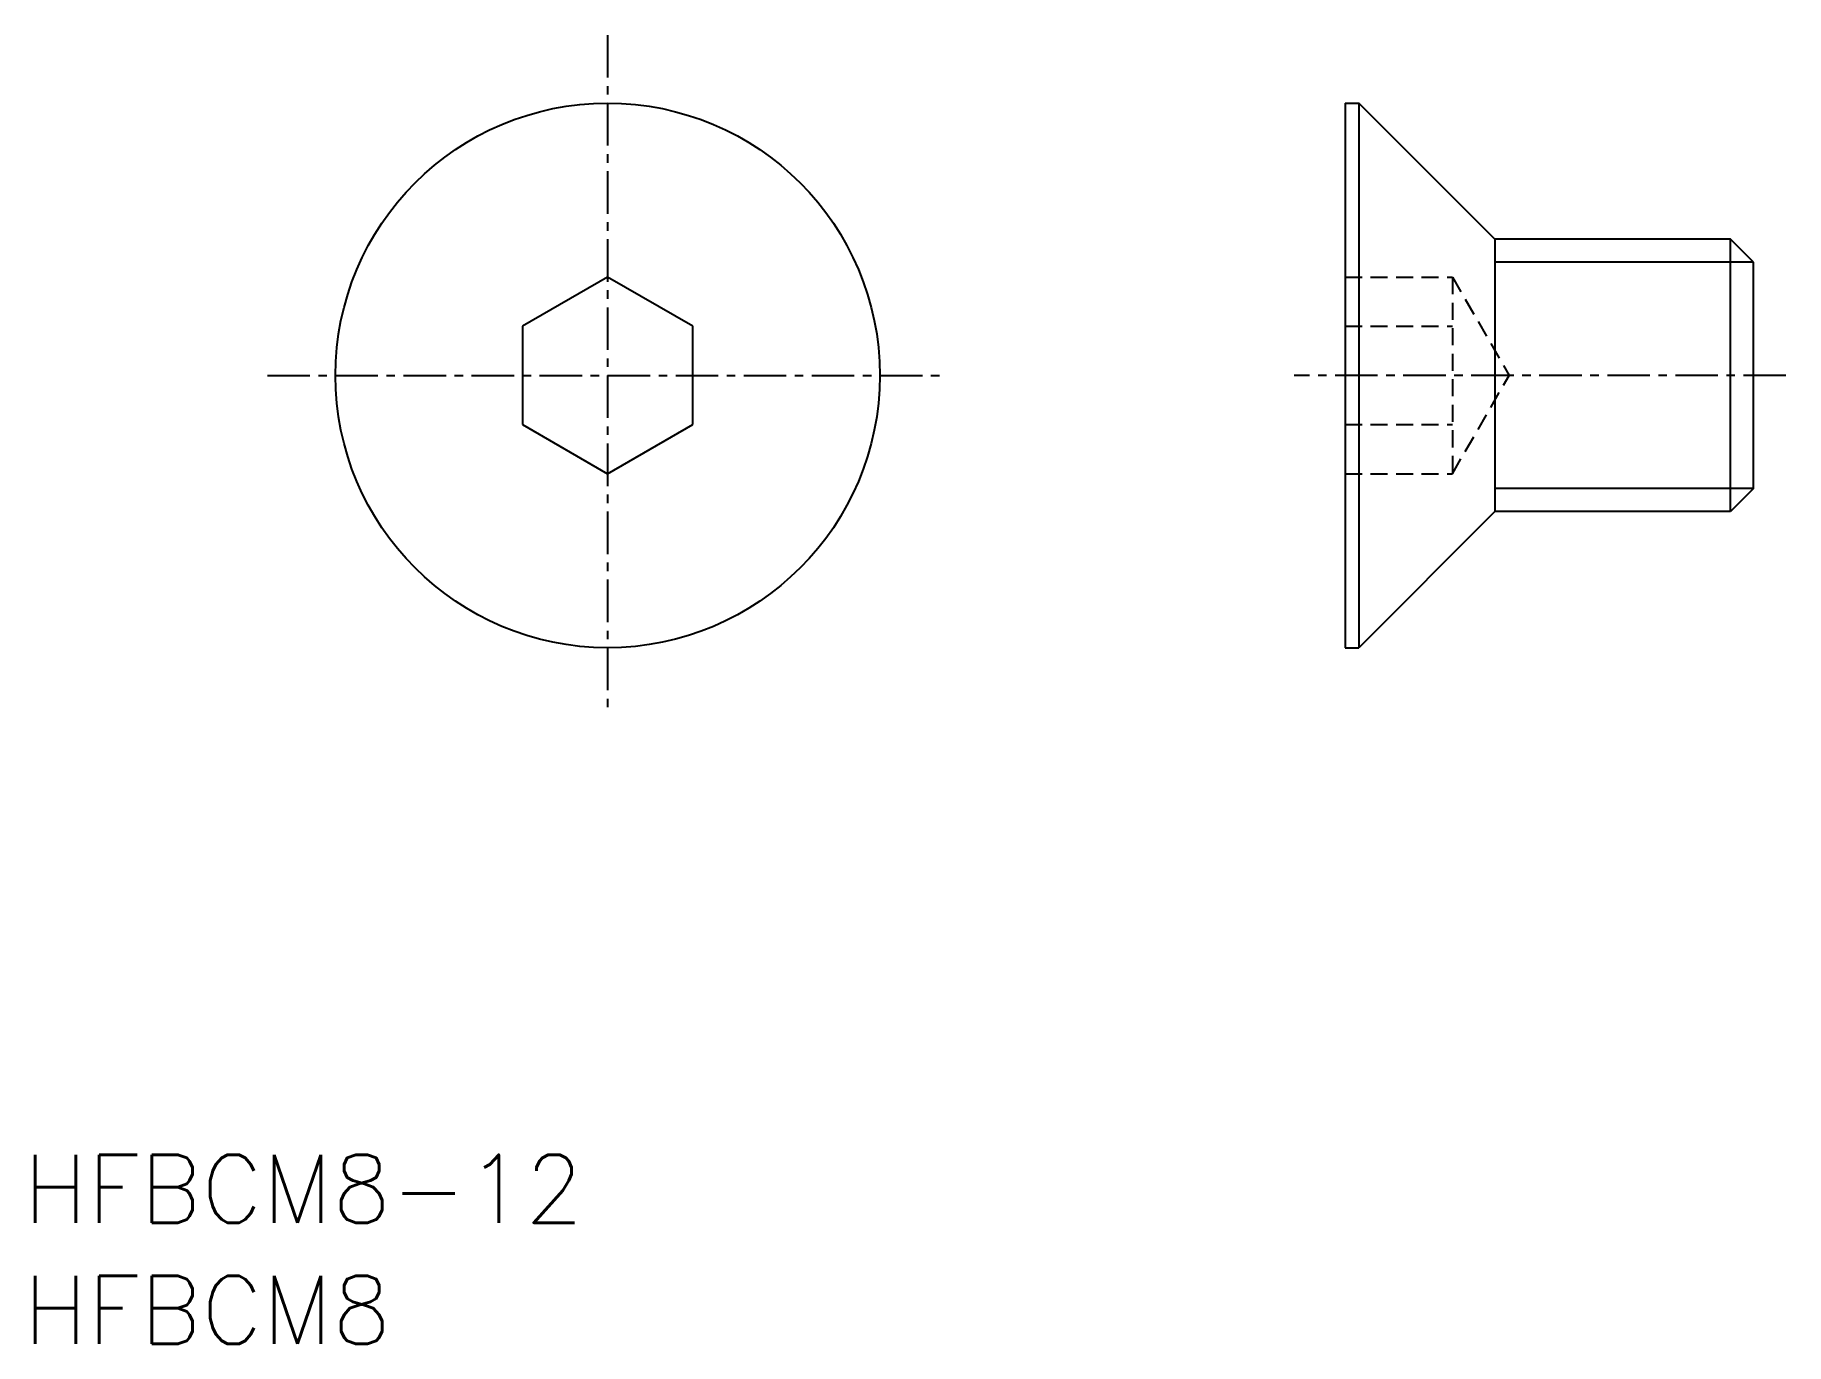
# Model space of a CAD drawing. Extents: x -16.8 to 34.6, y -28.5 to 10.
import ezdxf

# ---------------------------------------------------------------- set-up
doc = ezdxf.new("R2010")
doc.units = 0
doc.linetypes.add('CENTER', pattern=[2, 1.25, -0.25, 0.25, -0.25])
doc.linetypes.add('DASHED', pattern=[0.75, 0.5, -0.25])
doc.layers.get('0').update_dxf_attribs({"linetype": 'CONTINUOUS'})
doc.layers.add('CENTER', color=1, linetype='CENTER')
doc.styles.get("Standard").update_dxf_attribs({"font": 'txt.shx', "bigfont": 'bigfont.shx'})

msp = doc.modelspace()

# ---------------------------------------------------------------- linework, layer by layer
at = {"color": 7, "linetype": 'CONTINUOUS'}
for p, q in [((21.673, 8), (21.673, -8)), ((21.673, 8), (22.073, 8)), ((26.073, 4), (22.073, 8)), ((22.073, 8), (22.073, -8)), ((32.996, 4), (26.073, 4)), ((26.073, 4), (26.073, -4)), ((32.996, -4), (32.996, 4)), ((33.673, 3.324), (32.996, 4)), ((33.673, -3.323), (33.673, 3.324)), ((0, 2.887), (-2.5, 1.443)), ((2.5, 1.443), (0, 2.887)), ((-2.5, 1.443), (-2.5, -1.443)), ((2.5, -1.443), (2.5, 1.443)), ((-2.5, -1.443), (0, -2.887)), ((0, -2.887), (2.5, -1.443)), ((33.673, -3.323), (32.996, -4)), ((26.073, -4), (22.073, -8)), ((32.996, -4), (26.073, -4)), ((21.673, -8), (22.073, -8))]:
    msp.add_line(p, q, dxfattribs=at)
at = {"color": 3, "linetype": 'CONTINUOUS'}
for p, q in [((33.673, 3.324), (26.073, 3.324)), ((33.673, -3.323), (26.073, -3.323))]:
    msp.add_line(p, q, dxfattribs=at)
at = {"color": 3, "linetype": 'DASHED'}
for p, q in [((21.673, 2.887), (24.83, 2.887)), ((24.83, 2.887), (24.83, -2.887)), ((24.83, 2.887), (26.497, 0)), ((21.673, 1.443), (24.83, 1.443)), ((24.83, -2.887), (26.497, 0)), ((21.673, -1.443), (24.83, -1.443)), ((21.673, -2.887), (24.83, -2.887))]:
    msp.add_line(p, q, dxfattribs=at)
at = {"color": 7, "linetype": 'CONTINUOUS'}
msp.add_circle((0, 0), 8, dxfattribs=at)
at = {"layer": 'CENTER', "color": 1, "linetype": 'CENTER'}
for p, q in [((0, 10), (0, -10)), ((-10, 0), (10, 0)), ((34.631, 0), (20.173, 0))]:
    msp.add_line(p, q, dxfattribs=at)

# ---------------------------------------------------------------- texts
at = {"color": 7, "linetype": 'CONTINUOUS'}
for s, p in [('HFBCM8-12', (-17.172, -24.893)), ('HFBCM8', (-17.172, -28.454))]:
    msp.add_text(s, height=2, dxfattribs=at).set_placement(p)

doc.saveas('drawing.dxf')
